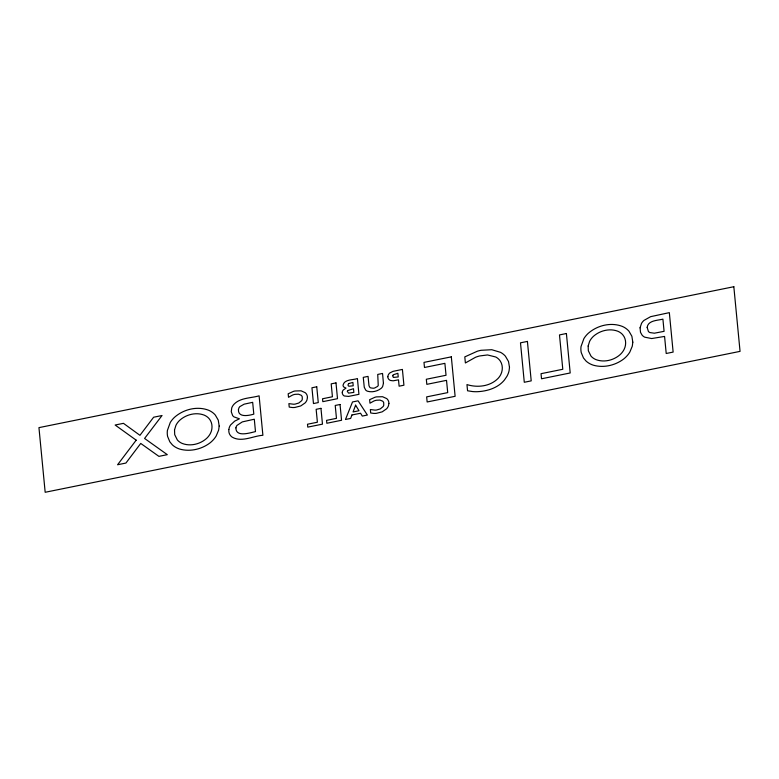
<?xml version="1.0" encoding="UTF-8"?>
<svg xmlns="http://www.w3.org/2000/svg" width="779" height="779" viewBox="0 0 779 779"><rect width="100%" height="100%" fill="white"/><g stroke="black" fill="none" stroke-linecap="round" stroke-linejoin="round"><path stroke-width="1.17" d="M387.854 376.724L387.874 377.133A6.096 4.801 -21.6 0 0 388.653 379.11L388.955 379.451A5.648 4.45 -21.6 0 0 390.639 380.503L393.132 380.814L398.507 379.84L399.111 386.189L403.921 385.216L402.402 369.421L393.015 371.359L389.938 372.878A5.765 4.538 -21.6 0 0 387.854 376.724M647.154 327.355L648.401 331.445A6.573 5.171 -21.6 0 0 649.91 332.565L654.379 333.198L664.078 331.338L662.91 319.137C657.924 320.49 648.079 320.208 647.154 327.355M238.432 409.705C238.023 417.895 249.085 415.567 253.808 414.126L252.669 402.324L244.139 404.174L239.883 406.589A5.56 4.372 -21.6 0 0 238.861 408.099L238.432 409.705M342.293 392.295L342.293 392.986A6.378 5.015 -21.6 0 0 342.546 394.057L343.179 395.109A5.025 3.953 -21.6 0 0 344.318 395.975L348.544 396.414L358.934 394.33L357.415 378.545C353.325 380.152 344.279 379.042 343.052 385.157A3.992 3.145 -21.6 0 0 343.773 386.997L346.003 388.108L343.315 389.967A4.81 3.788 -21.6 0 0 342.419 391.603L342.293 392.295M640.065 327.813L640.513 332.341L642.091 335.136A11.889 9.358 -21.6 0 0 644.749 337.18L651.672 338.544L664.575 336.431L666.211 353.491L673.134 352.089L669.336 312.642L650.64 316.663L643.941 320.432A12.172 9.572 -21.6 0 0 641.526 323.382L640.065 327.813M392.82 375.712L393.161 377.075A1.685 1.324 -21.6 0 0 393.619 377.406L398.225 376.948L397.874 373.297L393.298 374.757A1.568 1.237 -21.6 0 0 392.928 375.293L392.82 375.712M228.841 429.492L228.831 431.459A12.308 9.689 -21.6 0 0 229.581 434.137A12.113 9.533 -21.6 0 0 232.259 437.185C241.763 442.638 253.204 435.889 262.893 435.276L259.105 395.829C250.916 398.235 240.594 397.563 234.109 404.126A11.646 9.163 -21.6 0 0 231.752 407.894L231.256 411.74L232.639 415.567A9.212 7.245 -21.6 0 0 234.07 416.921L239.426 418.81L234.703 421.118L230.633 424.925A11.714 9.221 -21.6 0 0 229.269 427.593L228.841 429.492M383.443 383.326L382.655 386.452A7.089 5.58 -21.6 0 1 381.194 388.322C377.474 391.321 372.089 392.587 367.484 391.224A6.923 5.453 -21.6 0 1 365.672 390.036L364.26 387.251L363.257 377.357L368.058 376.384L368.983 385.693L369.743 387.221A3.983 3.135 -21.6 0 0 370.687 387.893L373.229 388.244A7.069 5.56 -21.6 0 0 374.689 387.981L377.513 386.442A4.031 3.165 -21.6 0 0 378.234 385.459L377.737 374.426L382.538 373.453L383.443 383.326M509.495 367.367L509.057 370.823A25.726 20.244 -21.6 0 1 506.934 376.325L504.471 379.957A24.383 19.183 -21.6 0 1 499.105 384.962C492.864 389.344 485.229 391.272 477.693 391.681A34.218 26.934 -21.6 0 1 472.347 391.535L467.556 390.776L466.962 384.583C477.332 387.864 489.923 386.52 497.888 378.594A17.109 13.457 -21.6 0 0 500.78 374.533C502.903 370.317 502.913 364.932 500.225 360.969A18.063 14.207 -21.6 0 0 495.746 356.996L487.518 354.951L479.523 355.974A28.248 22.231 -21.6 0 0 475.502 357.288L465.384 362.965L464.8 356.889L477.293 351.241A31.569 24.85 -21.6 0 1 481.023 350.297L491.763 349.713L500.546 352.351A24.568 19.329 -21.6 0 1 505.425 356.217L508.512 361.514L509.495 367.367M307.432 397.553L306.984 399.9A9.562 7.527 -21.6 0 1 305.134 402.909L300.733 405.947L294.929 407.436A13.964 10.994 -21.6 0 1 292.144 407.505L289.223 407.076L288.892 403.629L293.43 404.213A10.273 8.082 -21.6 0 0 295.124 404.106L298.776 403.025L301.6 400.718A5.55 4.362 -21.6 0 0 302.301 399.276L302.213 396.735A5.453 4.294 -21.6 0 0 301.054 395.196L298.493 394.193L294.998 394.34A11.364 8.939 -21.6 0 0 292.437 395.128L288.512 397.309L288.172 393.794L293.547 391.331A18.55 14.597 -21.6 0 1 295.027 390.99L301.084 390.815L305.251 392.704A9.64 7.586 -21.6 0 1 307.403 396.784L307.432 397.553M388.896 403.444L388.448 405.801A9.562 7.527 -21.6 0 1 386.598 408.8L382.197 411.848L376.393 413.337A13.973 10.994 -21.6 0 1 373.608 413.396L370.687 412.977L370.356 409.52L374.894 410.105A10.273 8.082 -21.6 0 0 376.598 409.997L380.24 408.926L383.064 406.609A5.55 4.372 -21.6 0 0 383.765 405.168L383.687 402.626A5.453 4.285 -21.6 0 0 382.518 401.097L379.957 400.085L376.471 400.24A11.354 8.939 -21.6 0 0 373.901 401.019L369.976 403.201L369.636 399.685L375.011 397.232A18.569 14.616 -21.6 0 1 376.491 396.881L382.547 396.715L386.715 398.595A9.64 7.586 -21.6 0 1 388.867 402.675L388.896 403.444M174.525 429.891L174.71 434.672L177.349 439.969A17.956 14.129 -21.6 0 0 182.247 443.455C190.358 446.591 200.037 444.205 206.454 438.548A17.975 14.149 -21.6 0 0 210.496 433.251C212.842 428.635 212.56 422.588 209.084 418.605A17.878 14.071 -21.6 0 0 204.195 415.119C196.094 411.994 186.434 414.409 179.998 420.027A17.859 14.051 -21.6 0 0 175.937 425.324L174.525 429.891M219.181 426.064L218.646 430.096L216.192 435.967A24.636 19.387 -21.6 0 1 210.057 442.871C201.576 449.337 189.91 452.044 179.579 449.035A24.383 19.183 -21.6 0 1 172.344 444.838L169.841 441.839L167.631 436.513A26.963 21.218 -21.6 0 1 167.407 430.427L170.26 422.5A24.149 18.998 -21.6 0 1 174.613 417.213C183.649 409.257 197.35 405.83 208.762 410.299A24.587 19.348 -21.6 0 1 215.335 415.09L218.256 420.134L219.181 426.064M588.155 346.012L588.34 350.793L590.979 356.091A17.956 14.129 -21.6 0 0 595.877 359.577C603.988 362.712 613.657 360.326 620.084 354.669A17.975 14.149 -21.6 0 0 624.125 349.372C626.462 344.756 626.189 338.709 622.713 334.727A17.878 14.071 -21.6 0 0 617.825 331.241C609.714 328.115 600.064 330.53 593.627 336.148A17.859 14.051 -21.6 0 0 589.567 341.445L588.155 346.012M632.811 342.185L632.275 346.227L629.822 352.089A24.626 19.378 -21.6 0 1 623.687 358.992C615.206 365.458 603.54 368.165 593.209 365.156A24.383 19.183 -21.6 0 1 585.964 360.959L583.471 357.97L581.261 352.634A26.973 21.228 -21.6 0 1 581.027 346.558L583.89 338.622A24.139 18.998 -21.6 0 1 588.242 333.334C597.279 325.379 610.979 321.961 622.382 326.43A24.587 19.348 -21.6 0 1 628.965 331.211L631.876 336.255L632.811 342.185M235.92 427.875C235.696 437.759 250.702 432.608 255.483 431.595L254.295 419.219L242.298 421.906L237.001 425.392A6.368 5.005 -21.6 0 0 236.066 427.233L235.92 427.875M347.376 391.331L348.534 393.132L353.851 392.412L353.491 388.692L347.736 390.581A1.889 1.49 -21.6 0 0 347.376 391.331M351.923 414.983L350.647 418.43L345.467 419.482L352.517 401.954L358.087 400.825L367.376 415.041L362.293 416.074L360.55 413.24L351.923 414.983M355.594 405.177L353.072 411.945L359.012 410.737L355.594 405.177M136.179 440.164L117.58 464.751L125.916 463.057L140.736 443.426L158.906 456.367L167.31 454.663L144.582 438.46L162.032 415.519L153.629 417.223L139.957 435.325L123.462 423.338L115.126 425.022L136.179 440.164M348.856 383.55L348.68 383.696A1.986 1.558 -21.6 0 0 348.077 385.089A2.074 1.636 -21.6 0 0 348.914 386.238L353.208 385.8L352.887 382.411L348.856 383.55M733.828 286.721L38.95 427.632L45.172 492.279L740.05 351.368L733.828 286.721M451.323 356.85L423.99 362.391L424.477 367.484L444.887 363.345L446.036 375.264L426.327 379.256L426.824 384.349L446.523 380.347L447.711 392.616L426.658 396.881L427.145 401.974L455.121 396.297L451.323 356.85M527.412 341.416L520.489 342.828L524.286 382.275L531.21 380.873L527.412 341.416M566.401 333.509L559.488 334.921L562.789 369.275L541.035 373.686L541.522 378.779L570.199 372.966L566.401 333.509M316.751 386.793L311.941 387.767L313.47 403.561L318.27 402.577L316.751 386.793M335.992 382.888L331.192 383.862L332.429 396.754L322.535 398.77L322.818 401.662L337.511 398.682L335.992 382.888M320.958 408.352L316.147 409.326L317.394 422.228L307.501 424.234L307.773 427.126L322.477 424.146L320.958 408.352M340.034 404.486L335.223 405.46L336.47 418.352L326.567 420.358L326.849 423.26L341.553 420.271L340.034 404.486"/></g></svg>
